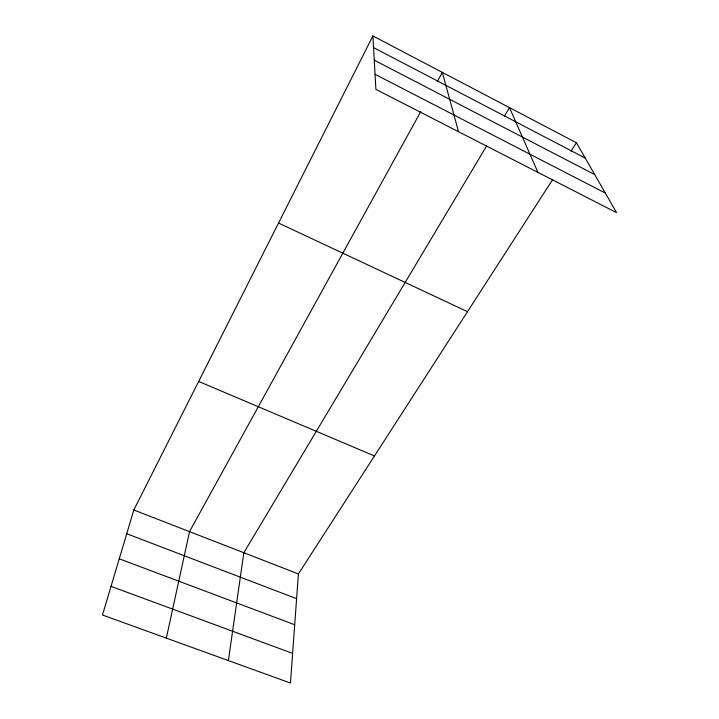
<?xml version="1.0" encoding="UTF-8"?>
<svg xmlns="http://www.w3.org/2000/svg" width="719" height="719" viewBox="0 0 719 719"><rect width="100%" height="100%" fill="white"/><g stroke="black" fill="none" stroke-linecap="round" stroke-linejoin="round"><path stroke-width="1.08" d="M552.731 179.489L298.403 573.924L290.476 683.05L102.466 615.015L133.815 510.005L372.891 35.95L576.422 142.748L616.534 212.644L375.902 89.381L372.891 35.95M228.372 660.572L243.84 552.74L486.691 145.84M166.332 638.121L189.528 531.647L420.795 111.526M437.485 81.193L442.338 72.394L458.515 131.703M504.361 116.226L509.492 107.634L537.911 172.371M570.958 151.233L576.422 142.748M111.023 586.362L292.633 653.391M119.255 558.798L294.709 624.766M126.733 533.741L296.605 598.684M133.815 510.005L298.403 573.924M198.651 381.447L374.464 455.963M278.541 223.034L467.503 311.678M375.048 74.309L605.29 193.06M374.257 60.162L594.685 174.582M373.547 47.598L585.23 158.099"/></g></svg>
